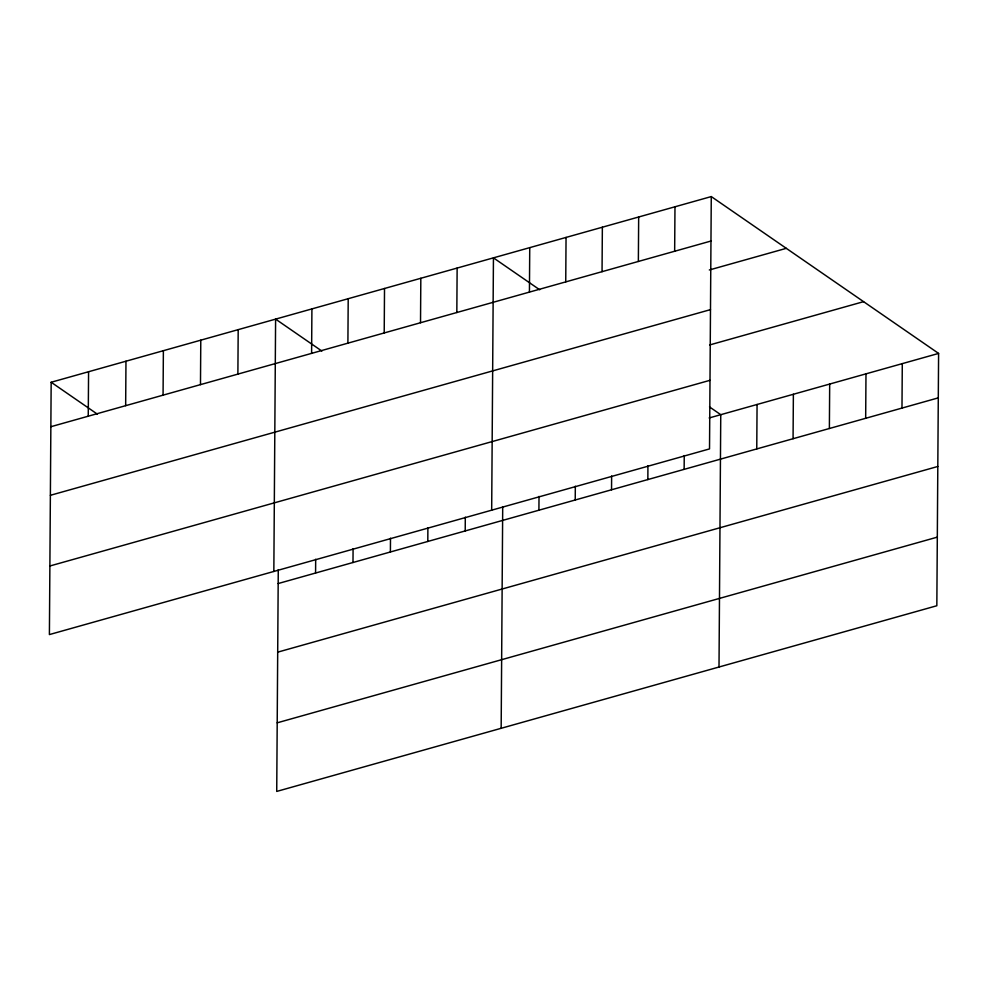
<?xml version="1.0" encoding="UTF-8"?>
<svg xmlns="http://www.w3.org/2000/svg" width="988" height="988" viewBox="0 0 988 988"><rect width="100%" height="100%" fill="white"/><g stroke="black" fill="none" stroke-linecap="round" stroke-linejoin="round"><path stroke-width="1.48" d="M51.166 382.257L49.4 634.58L709.52 448.91L711.274 196.575L51.166 382.257L97.417 414.182M88.253 416.195L88.574 371.735M125.661 405.673L125.97 361.213M163.069 395.151L163.378 350.691M200.478 384.628L200.786 340.168M237.886 374.106L238.194 329.646M273.837 571.459L275.603 319.124L321.866 351.049M278.27 569.755L276.726 791.425L936.834 605.743L938.6 353.42L711.274 196.575M311.603 353.371L311.912 308.911M315.58 573.028L315.678 559.233M347.899 343.157L348.208 298.709M352.988 562.505L353.087 548.711M384.209 332.944L384.517 288.496M390.396 551.983L390.495 538.188M420.518 322.73L420.826 278.283M427.804 541.461L427.89 527.666M456.827 312.517L457.135 268.069M465.212 530.939L465.299 517.144M491.678 510.179L493.444 257.856L539.695 289.768M501.163 728.292L502.707 506.622M529.432 292.102L529.741 247.642M538.917 510.203L539.016 496.408M565.741 281.889L566.05 237.429M575.226 499.99L575.325 486.195M602.05 271.675L602.359 227.215M611.535 489.789L611.634 475.981M638.359 261.462L638.668 217.002M647.844 479.575L647.93 465.768M674.656 251.248L674.977 206.788M684.141 469.362L684.239 455.567M719.005 667.011L720.758 414.688L709.508 406.92M756.759 448.935L757.067 404.475M793.068 438.721L793.376 394.261M829.377 428.508L829.685 384.048M865.673 418.295L865.982 373.834M901.982 408.081L902.291 363.621M50.857 426.717L710.965 241.035M709.322 269.983L786.3 248.334M50.376 495.309L710.483 309.627M709.643 344.96L863.586 301.661M49.882 565.988L709.989 380.306M709.149 417.961L938.6 353.42M278.171 583.55L938.291 397.868M277.69 652.154L937.81 466.472M277.196 722.821L937.316 537.139"/></g></svg>
